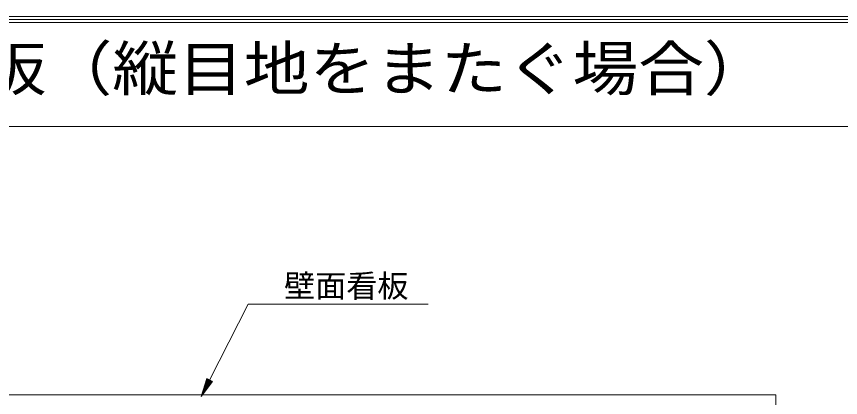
# Model space of a CAD drawing. Units: millimetres at full size, sheet at 1:6; details may follow other scales. Extents: x -1207 to 1226, y -853 to 852.
# Drawn here: x -27.8 to 303.3, y 699 to 852.1 of the extents above; entities that cross this region are included whole.
import ezdxf
from ezdxf.enums import TextEntityAlignment as Align

# ---------------------------------------------------------------- set-up
doc = ezdxf.new("R2010")
doc.units = ezdxf.units.MM
doc.header["$LTSCALE"] = 6
for name, color, linetype, lineweight in [('0-0_WAKU', 7, 'Continuous', 9), ('0-2_SUNPO', 7, 'Continuous', 9), ('0-8_SASH', 134, 'Continuous', 9)]:
    doc.layers.add(name, color=color, linetype=linetype, lineweight=lineweight)
doc.styles.add('ＭＳ ゴシック', font='')
doc.styles.get('ＭＳ ゴシック').set_extended_font_data('MS Gothic')

msp = doc.modelspace()

# ---------------------------------------------------------------- linework, layer by layer
at = {"layer": '0-0_WAKU'}
for p, q in [((-1207.164, 852.121), (1211.664, 852.121)), ((-1205.957, 850.914), (1210.457, 850.914)), ((-1204.75, 849.707), (1209.25, 849.707)), ((-1204.75, 807.866), (1209.25, 807.866))]:
    msp.add_line(p, q, dxfattribs=at)
at = {"layer": '0-2_SUNPO'}
for p, q in [((49.814, 705.993), (65.372, 736.495)), ((65.372, 736.495), (137.679, 736.495)), ((46.406, 699.312), (48.7, 706.561)), ((50.927, 705.425), (46.406, 699.312)), ((48.221, 705.046), (50.647, 705.046)), ((48.237, 705.096), (50.684, 705.096)), ((48.253, 705.146), (50.721, 705.146)), ((48.268, 705.196), (50.758, 705.196)), ((48.284, 705.246), (50.795, 705.246)), ((48.3, 705.296), (50.832, 705.296)), ((48.316, 705.346), (50.869, 705.346)), ((48.332, 705.396), (50.906, 705.396)), ((48.348, 705.446), (50.886, 705.446)), ((48.363, 705.496), (50.788, 705.496)), ((48.379, 705.546), (50.69, 705.546)), ((48.395, 705.596), (50.592, 705.596)), ((48.411, 705.646), (50.494, 705.646)), ((48.427, 705.696), (50.395, 705.696)), ((48.443, 705.746), (50.297, 705.746)), ((48.458, 705.796), (50.199, 705.796)), ((48.474, 705.846), (50.101, 705.846)), ((48.49, 705.896), (50.004, 705.896)), ((48.506, 705.946), (49.906, 705.946)), ((48.522, 705.996), (49.807, 705.996)), ((48.538, 706.046), (49.709, 706.046)), ((48.553, 706.096), (49.611, 706.096)), ((48.569, 706.146), (49.513, 706.146)), ((48.585, 706.196), (49.415, 706.196)), ((48.601, 706.246), (49.317, 706.246)), ((48.617, 706.296), (49.219, 706.296)), ((48.633, 706.346), (49.121, 706.346)), ((48.648, 706.396), (49.023, 706.396)), ((48.664, 706.446), (48.925, 706.446)), ((48.68, 706.496), (48.827, 706.496)), ((48.696, 706.546), (48.729, 706.546)), ((48.7, 706.561), (50.927, 705.425)), ((47.176, 701.746), (48.206, 701.746)), ((47.192, 701.796), (48.243, 701.796)), ((47.208, 701.846), (48.28, 701.846)), ((47.224, 701.896), (48.317, 701.896)), ((47.24, 701.946), (48.354, 701.946)), ((47.256, 701.996), (48.391, 701.996)), ((47.271, 702.046), (48.428, 702.046)), ((47.287, 702.096), (48.465, 702.096)), ((47.303, 702.146), (48.502, 702.146)), ((47.319, 702.196), (48.539, 702.196)), ((47.335, 702.246), (48.576, 702.246)), ((47.351, 702.296), (48.613, 702.296)), ((47.366, 702.346), (48.65, 702.346)), ((47.382, 702.396), (48.687, 702.396)), ((47.398, 702.446), (48.724, 702.446)), ((47.414, 702.496), (48.761, 702.496)), ((47.43, 702.546), (48.798, 702.546)), ((47.446, 702.596), (48.835, 702.596)), ((47.461, 702.646), (48.872, 702.646)), ((47.477, 702.696), (48.909, 702.696)), ((47.493, 702.746), (48.946, 702.746)), ((47.509, 702.796), (48.983, 702.796)), ((47.525, 702.846), (49.02, 702.846)), ((47.54, 702.896), (49.057, 702.896)), ((47.556, 702.946), (49.094, 702.946)), ((47.572, 702.996), (49.131, 702.996)), ((47.588, 703.046), (49.168, 703.046)), ((47.604, 703.096), (49.205, 703.096)), ((47.62, 703.146), (49.242, 703.146)), ((47.635, 703.196), (49.279, 703.196)), ((47.651, 703.246), (49.316, 703.246)), ((47.667, 703.296), (49.353, 703.296)), ((47.683, 703.346), (49.39, 703.346)), ((47.699, 703.396), (49.427, 703.396)), ((47.714, 703.446), (49.464, 703.446)), ((47.73, 703.496), (49.501, 703.496)), ((47.746, 703.546), (49.538, 703.546)), ((47.762, 703.596), (49.575, 703.596)), ((47.778, 703.646), (49.612, 703.646)), ((47.794, 703.696), (49.649, 703.696)), ((47.809, 703.746), (49.686, 703.746)), ((47.825, 703.796), (49.723, 703.796)), ((47.841, 703.846), (49.76, 703.846)), ((47.857, 703.896), (49.797, 703.896)), ((47.873, 703.946), (49.834, 703.946)), ((47.889, 703.996), (49.871, 703.996)), ((47.905, 704.046), (49.908, 704.046)), ((47.92, 704.096), (49.945, 704.096)), ((47.936, 704.146), (49.982, 704.146)), ((47.952, 704.196), (50.019, 704.196)), ((47.968, 704.246), (50.055, 704.246)), ((47.984, 704.296), (50.093, 704.296)), ((47.999, 704.346), (50.129, 704.346)), ((48.015, 704.396), (50.166, 704.396)), ((48.031, 704.446), (50.204, 704.446)), ((48.047, 704.496), (50.24, 704.496)), ((48.063, 704.546), (50.278, 704.546)), ((48.079, 704.596), (50.314, 704.596)), ((48.094, 704.646), (50.351, 704.646)), ((48.11, 704.696), (50.388, 704.696)), ((48.126, 704.746), (50.425, 704.746)), ((48.142, 704.796), (50.462, 704.796)), ((48.158, 704.846), (50.499, 704.846)), ((48.173, 704.896), (50.536, 704.896)), ((48.189, 704.946), (50.573, 704.946)), ((48.205, 704.996), (50.61, 704.996)), ((46.417, 699.346), (46.431, 699.346)), ((46.432, 699.396), (46.468, 699.396)), ((46.448, 699.446), (46.505, 699.446)), ((46.464, 699.496), (46.542, 699.496)), ((46.48, 699.546), (46.579, 699.546)), ((46.496, 699.596), (46.616, 699.596)), ((46.512, 699.646), (46.653, 699.646)), ((46.527, 699.696), (46.69, 699.696)), ((46.543, 699.746), (46.727, 699.746)), ((46.559, 699.796), (46.764, 699.796)), ((46.575, 699.846), (46.801, 699.846)), ((46.591, 699.896), (46.838, 699.896)), ((46.607, 699.946), (46.875, 699.946)), ((46.622, 699.996), (46.912, 699.996)), ((46.638, 700.046), (46.949, 700.046)), ((46.654, 700.096), (46.986, 700.096)), ((46.67, 700.146), (47.023, 700.146)), ((46.686, 700.196), (47.06, 700.196)), ((46.702, 700.246), (47.097, 700.246)), ((46.717, 700.296), (47.134, 700.296)), ((46.733, 700.346), (47.171, 700.346)), ((46.749, 700.396), (47.208, 700.396)), ((46.765, 700.446), (47.245, 700.446)), ((46.781, 700.496), (47.282, 700.496)), ((46.797, 700.546), (47.319, 700.546)), ((46.812, 700.596), (47.356, 700.596)), ((46.828, 700.646), (47.393, 700.646)), ((46.844, 700.696), (47.43, 700.696)), ((46.86, 700.746), (47.467, 700.746)), ((46.876, 700.796), (47.504, 700.796)), ((46.892, 700.846), (47.541, 700.846)), ((46.907, 700.896), (47.578, 700.896)), ((46.923, 700.946), (47.615, 700.946)), ((46.939, 700.996), (47.652, 700.996)), ((46.955, 701.046), (47.689, 701.046)), ((46.971, 701.096), (47.726, 701.096)), ((46.986, 701.146), (47.763, 701.146)), ((47.002, 701.196), (47.8, 701.196)), ((47.018, 701.246), (47.837, 701.246)), ((47.034, 701.296), (47.874, 701.296)), ((47.05, 701.346), (47.91, 701.346)), ((47.066, 701.396), (47.948, 701.396)), ((47.081, 701.446), (47.984, 701.446)), ((47.097, 701.496), (48.021, 701.496)), ((47.113, 701.546), (48.058, 701.546)), ((47.129, 701.596), (48.095, 701.596)), ((47.145, 701.646), (48.132, 701.646)), ((47.161, 701.696), (48.169, 701.696))]:
    msp.add_line(p, q, dxfattribs=at)
at = {"layer": '0-8_SASH'}
for q in [(-272.75, 700.096), (277.25, 700.096)]:
    msp.add_line((2.25, 700.096), q, dxfattribs=at)
msp.add_lwpolyline([(277.25, 700.096), (277.25, 678.118), (2.25, 678.118)], dxfattribs=at)

# ---------------------------------------------------------------- texts
at = {"layer": '0-0_WAKU', "style": 'ＭＳ ゴシック', "width": 1.1}
msp.add_text('縦張り工法\u3000文字看板（縦目地をまたぐ場合）', height=17.6, dxfattribs=at).set_placement((-279.75, 817.116), align=Align.BOTTOM_LEFT)
at = {"layer": '0-2_SUNPO', "style": 'ＭＳ ゴシック'}
msp.add_text('壁面看板', height=9.164, dxfattribs=at).set_placement((79.722, 736.495), align=Align.BOTTOM_LEFT)

doc.saveas('drawing.dxf')
